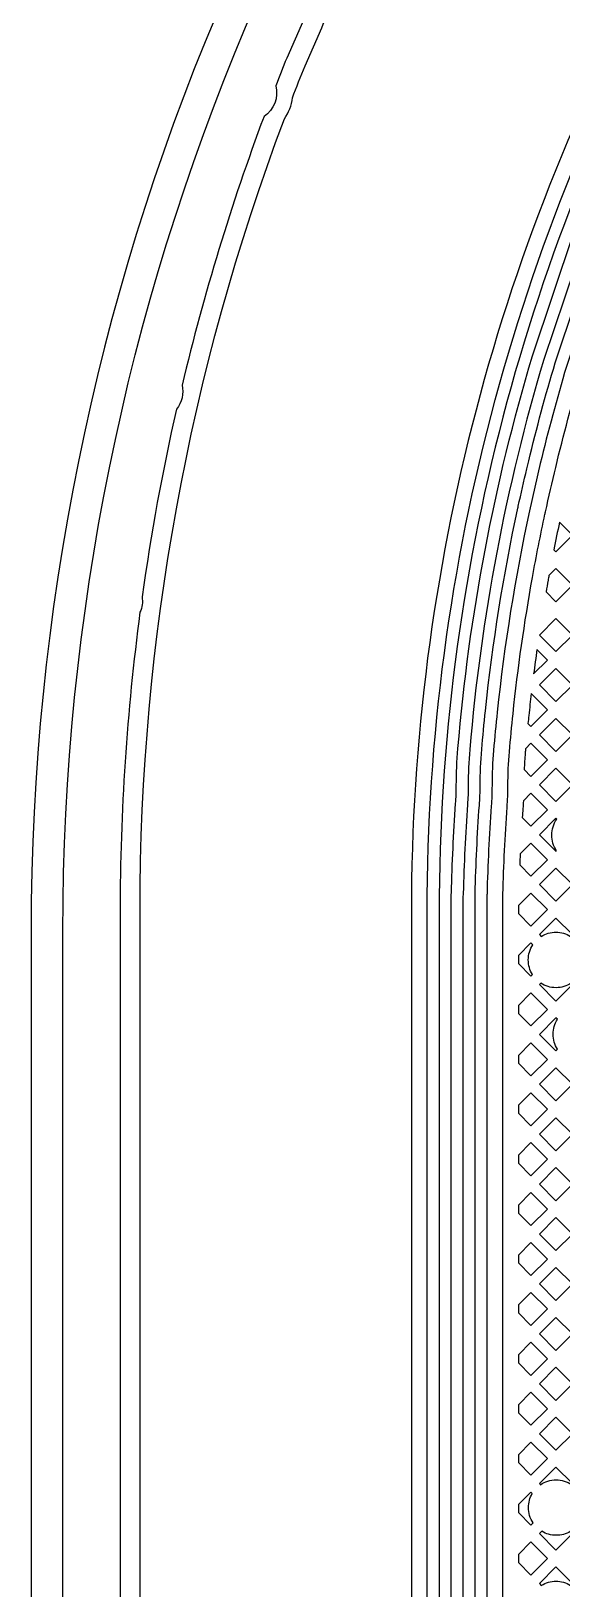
# Model space of a CAD drawing. Extents: x 726 to 4465, y 139 to 737.
# Drawn here: x 3897.15 to 3900.55, y 359.34 to 369.32 of the extents above; entities that cross this region are included whole.
import ezdxf

# ---------------------------------------------------------------- set-up
doc = ezdxf.new("R2010")
doc.units = 0
for name, color, linetype in [('bak_bak_ttr1-bcq6716', 11, 'Continuous'), ('bak_outline', 11, 'Continuous'), ('quyukuang', 9, 'Continuous')]:
    doc.layers.add(name, color=color, linetype=linetype)

msp = doc.modelspace()

# ---------------------------------------------------------------- linework, layer by layer
at = {"layer": 'bak_bak_ttr1-bcq6716'}
for points in [[(3897.3549, 342.0197), (3897.3549, 363.5511, -0.202307), (3901.8566, 374.2211, 0.202316), (3902.3714, 375.4413), (3902.3714, 380.9412, 0.202311), (3901.8566, 382.1614, -0.202307), (3897.3549, 392.8314), (3897.3549, 423.8397, -0.414216), (3898.1515, 424.6363), (3909.7514, 424.6363, -0.414216), (3910.5479, 423.8397), (3910.5479, 393.2462, 0.196007), (3911.3186, 391.3562, -0.196002), (3915.5644, 380.9414), (3915.5644, 375.4411, -0.196002), (3911.3186, 365.0263, 0.196006), (3910.5479, 363.1363), (3910.5479, 342.0197, -0.414217), (3909.7514, 341.2232), (3898.1515, 341.2232, -0.414217)], [(3900.4526, 365.7245), (3900.516, 365.6611), (3900.622, 365.7671), (3900.516, 365.8731), (3900.4711, 365.8282, 0.000716), (3900.4656, 365.7983), (3900.4656, 365.7981, 0.001594)], [(3900.3122, 364.5859), (3900.3561, 364.5421), (3900.4621, 364.6481), (3900.3562, 364.754), (3900.3216, 364.7193, 0.000666), (3900.3192, 364.6919), (3900.3192, 364.6917, 0.010419)], [(3900.3005, 364.2782), (3900.3562, 364.2224), (3900.4621, 364.3283), (3900.3561, 364.4343), (3900.3073, 364.3856, -0.005737), (3900.3045, 364.3374), (3900.3045, 364.3372, 0.001229)], [(3900.4101, 364.1685), (3900.516, 364.0627), (3900.5196, 364.0663, -0.149944), (3900.489, 364.166, -0.1552), (3900.5217, 364.2687), (3900.516, 364.2744)], [(3900.2841, 363.9747), (3900.3561, 363.9028), (3900.4621, 364.0088), (3900.3562, 364.1147), (3900.2873, 364.0457, 0.00146)], [(3900.4098, 363.5292), (3900.4219, 363.5171, -0.141509), (3900.5167, 363.5445, -0.139658), (3900.6104, 363.5178), (3900.6218, 363.5292), (3900.5158, 363.6352)], [(3900.2754, 363.3441), (3900.3561, 363.2634), (3900.3656, 363.273, -0.139662), (3900.3389, 363.3667, -0.145205), (3900.3677, 363.4636), (3900.3559, 363.4753), (3900.2754, 363.3948)], [(3900.4099, 363.2096), (3900.516, 363.1036), (3900.6218, 363.2094), (3900.6137, 363.2176, -0.1452), (3900.5167, 363.1889, -0.147043), (3900.4187, 363.2183)], [(3900.4099, 362.8898), (3900.516, 362.7838), (3900.5265, 362.7943, -0.145469), (3900.4977, 362.8914, -0.142032), (3900.5252, 362.9865), (3900.516, 362.9958)], [(3900.4099, 360.0125), (3900.4168, 360.0056, -0.152049), (3900.5177, 360.037, -0.148355), (3900.6165, 360.007), (3900.622, 360.0125), (3900.516, 360.1185)], [(3900.2754, 359.8272), (3900.3561, 359.7466), (3900.3699, 359.7604, -0.14836), (3900.3399, 359.8592, -0.134621), (3900.3648, 359.9499), (3900.3561, 359.9586), (3900.2754, 359.8779)], [(3900.4099, 359.6927), (3900.5158, 359.5868), (3900.6218, 359.6928), (3900.6084, 359.7062, -0.134633), (3900.5177, 359.6814, -0.138333), (3900.4248, 359.7076)], [(3900.4099, 359.3731), (3900.4225, 359.3606, -0.139662), (3900.5162, 359.3872, -0.139127), (3900.6096, 359.3608), (3900.6218, 359.373), (3900.5158, 359.479)]]:
    msp.add_lwpolyline(points, format="xyb", close=True, dxfattribs=at)
for points in [[(3899.8434, 345.7503), (3899.8441, 363.7797, -0.049844), (3899.8449, 363.7872, 0.051152), (3899.8457, 363.7949, -0.011117), (3899.8732, 364.3678, 0.017217), (3899.8774, 364.4839, -0.020317), (3899.8877, 364.7204, -0.051748), (3900.3659, 367.2367), (3900.6312, 368.0252, -0.018379), (3900.982, 368.8667, -0.020399), (3901.4424, 369.7678, -0.024616), (3901.4851, 369.8351), (3902.5338, 371.3303, -0.01577), (3902.6592, 371.4979), (3902.8537, 371.7409, -0.032279), (3903.5431, 372.5137), (3903.5931, 372.5627, 0.202286), (3904.8599, 375.565), (3904.8599, 381.0659, 0.202282), (3903.593, 384.0683, -0.202313), (3899.8434, 392.9561), (3899.8434, 421.3198, 0.146958)], [(3899.9196, 421.3198), (3899.9196, 392.9561, 0.2023), (3903.6462, 384.1229, -0.202281), (3904.9361, 381.0659), (3904.9361, 375.565, -0.202286), (3903.6463, 372.5082), (3903.5965, 372.4594, 0.032281), (3902.9137, 371.6939), (3902.7188, 371.4503, 0.015771), (3902.5962, 371.2866), (3901.5473, 369.7912, 0.024713), (3901.5085, 369.73, 0.020391), (3901.0512, 368.8347, 0.018365), (3900.7027, 367.999), (3900.4382, 367.2129, 0.051711), (3899.9636, 364.7137, 0.020298), (3899.9536, 364.4836, -0.017245), (3899.9492, 364.3621, 0.011106), (3899.9218, 363.7931, -0.038156), (3899.9203, 363.7758), (3899.9196, 345.7502, -0.056576)], [(3899.7672, 421.2611), (3899.7672, 392.9557, 0.202315), (3903.54, 384.0132, -0.20226), (3904.7837, 381.0656), (3904.7837, 375.5653, -0.202314), (3903.5397, 372.6172, 0.021457), (3902.8055, 371.8376, 0.024959), (3902.4248, 371.3472, -0.0052), (3902.2669, 371.1268, 0.007644), (3902.0376, 370.8031, -0.01494), (3901.8073, 370.4871, 0.024055), (3901.4688, 369.9669, 0.003753), (3901.3759, 369.805, 0.129026), (3899.7672, 363.675), (3899.7672, 345.7658, -0.070941), (3899.7603, 345.7178), (3899.6374, 345.2987, 0.081102), (3899.615, 345.1615), (3899.615, 342.5557, -0.198919), (3899.4322, 342.1142), (3899.2797, 341.9618, 0.225036), (3899.2265, 341.8142, -0.458544), (3899.0506, 341.61)], [(3899.0734, 341.9642, 0.231708), (3899.226, 342.0158), (3899.3783, 342.1681, 0.198919), (3899.5388, 342.5557), (3899.5388, 345.1615, -0.080752), (3899.565, 345.3223), (3899.6872, 345.7391, 0.070961), (3899.691, 345.7658), (3899.691, 363.675, -0.13283), (3901.4031, 370.0054, -0.024133), (3901.7467, 370.5333, 0.014975), (3901.9749, 370.8464, -0.007646), (3902.2056, 371.172, 0.005203), (3902.3626, 371.3913, -0.024959), (3902.748, 371.8876, -0.021454), (3903.4866, 372.6718, 0.20231), (3904.7075, 375.5653), (3904.7075, 381.0656, 0.202283), (3903.4866, 383.9588, -0.202308), (3899.691, 392.9557), (3899.691, 421.2611, 0.055802)], [(3899.996, 345.744), (3899.9981, 363.7919, -0.011099), (3900.0253, 364.3572, 0.017202), (3900.0301, 364.4836, -0.020533), (3900.0404, 364.7156, -0.005068), (3900.0641, 364.9624, -0.026829), (3900.2719, 366.26, 0.003851), (3900.2748, 366.273, -0.005028), (3900.3293, 366.5129), (3900.3415, 366.5633, -0.013257), (3900.5111, 367.1903), (3900.775, 367.9745, -0.018326), (3901.1205, 368.8032, -0.020239), (3901.5716, 369.6863, -0.02478), (3901.6144, 369.7538), (3902.6621, 371.2476, -0.015721), (3902.7784, 371.4026), (3902.9748, 371.6481, -0.032228), (3903.6502, 372.4049), (3903.6997, 372.4536, 0.025307), (3903.9986, 372.7757, 0.006025), (3904.0542, 372.8437, 0.156853), (3905.006, 375.328)], [(3905.082, 375.3238, -0.188109), (3903.7528, 372.399), (3903.7037, 372.3506, 0.032288), (3903.0336, 371.5997, -0.019581), (3903.0318, 371.5975), (3902.8378, 371.355, 0.01572), (3902.7244, 371.2038), (3901.6766, 369.7099, 0.024821), (3901.6378, 369.6487, 0.038562), (3900.8465, 367.948), (3900.5835, 367.1666, 0.013215), (3900.4156, 366.5454), (3900.3462, 366.2429, 0.026812), (3900.1398, 364.9542, 0.00507), (3900.1163, 364.7089, 0.020513), (3900.1063, 364.4833, -0.017227), (3900.1013, 364.3515, 0.011089), (3900.0743, 363.7901, -0.023737), (3900.0727, 363.7649), (3900.0722, 345.744, -0.056274)], [(3902.6808, 374.8815, -0.19384), (3902.5173, 374.5275, -0.281976), (3902.3863, 374.3958), (3902.3531, 374.3626), (3902.3453, 374.3511, -0.042994), (3902.1129, 374.0822, 0.012484), (3901.6061, 373.5634, -0.511641), (3901.4121, 373.35, 0.021473), (3900.6221, 372.3849, -0.462568), (3900.4618, 372.1664, 0.004429), (3900.3135, 371.9567, 0.021779), (3899.6386, 370.8868, -0.401755), (3899.5182, 370.6723, 0.022697), (3898.9363, 369.4893), (3898.898, 369.3847), (3898.79, 369.1421, 0.003294), (3898.7196, 368.9649, -0.326353), (3898.6445, 368.7691, 0.030987), (3898.1193, 367.0484, -0.234613), (3898.0834, 366.8944, 0.021038), (3897.863, 365.6924, -0.143842), (3897.8494, 365.5931, 0.03311), (3897.7222, 363.6753), (3897.7222, 342.3738, 0.199561)], [(3897.8497, 342.4058), (3897.8497, 363.6753, -0.090349), (3898.775, 368.7543, 0.130846), (3898.8266, 368.8889, -0.003811), (3898.9074, 369.0923), (3899.0161, 369.3367), (3899.0547, 369.4418, -0.022758), (3899.6333, 370.6173, 0.214141), (3899.7456, 370.8175, -0.026222), (3900.5617, 372.0872, 0.26805), (3900.7275, 372.3131, -0.021115), (3901.4972, 373.2541, 0.308378), (3901.7095, 373.4875, -0.012228), (3902.2018, 373.991, 0.043588), (3902.4514, 374.2808), (3902.6338, 374.4642, 0.177286), (3902.8081, 374.8751)], [(3902.279, 371.4497, -0.005083), (3902.1268, 371.2371, 0.012398), (3901.7646, 370.7261, -0.006427), (3901.6661, 370.5958, 0.008955), (3901.6633, 370.5919, 0.024087), (3901.315, 370.0568, 0.003474), (3901.2277, 369.9049, 0.003587), (3901.2206, 369.8922, 0.12902), (3899.5891, 363.675), (3899.5891, 345.7667)], [(3900.1743, 345.7439), (3900.1761, 363.7884, -0.011075), (3900.2032, 364.3446, 0.017199), (3900.2081, 364.4832, -0.020529), (3900.218, 364.7005, -0.005063), (3900.2412, 364.9435, -0.01826), (3900.3656, 365.8164, -0.008538), (3900.4457, 366.2207, -0.013902), (3900.4464, 366.2232, 0.003104), (3900.4491, 366.2356, -0.006078), (3900.5146, 366.5214, -0.01316), (3900.6804, 367.1348, -0.011528), (3900.681, 367.1368), (3900.9429, 367.9146, -0.038504), (3901.7265, 369.5984, -0.025785)], [(3900.3577, 365.0722, 0.002946), (3900.3422, 364.9328), (3900.3422, 364.9324, 0.001125), (3900.3368, 364.8811)]]:
    msp.add_lwpolyline(points, format="xyb", dxfattribs=at)
for points in [[(3900.5026, 365.9942), (3900.516, 365.9809), (3900.6219, 366.0868), (3900.5387, 366.1699)], [(3900.3733, 365.1986), (3900.4621, 365.2874), (3900.3944, 365.3551)], [(3900.3368, 364.8811), (3900.3562, 364.8617), (3900.4622, 364.9677), (3900.3577, 365.0722)]]:
    msp.add_lwpolyline(points, dxfattribs=at)
for points in [[(3900.41, 365.4473), (3900.516, 365.3413), (3900.622, 365.4473), (3900.516, 365.5533)], [(3900.4101, 365.1276), (3900.5161, 365.0216), (3900.622, 365.1275), (3900.516, 365.2335)], [(3900.4101, 364.8079), (3900.516, 364.702), (3900.622, 364.808), (3900.5161, 364.9139)], [(3900.41, 364.4882), (3900.516, 364.3822), (3900.622, 364.4882), (3900.516, 364.5942)], [(3900.41, 363.8489), (3900.5158, 363.743), (3900.6218, 363.849), (3900.516, 363.9549)], [(3900.2754, 363.6636), (3900.3559, 363.5831), (3900.462, 363.6891), (3900.3561, 363.795), (3900.2758, 363.7147), (3900.2754, 363.6741)], [(3900.2754, 363.0243), (3900.3561, 362.9437), (3900.4621, 363.0497), (3900.3561, 363.1557), (3900.2754, 363.075)], [(3900.2754, 362.7045), (3900.3561, 362.6239), (3900.4621, 362.7299), (3900.3561, 362.8359), (3900.2754, 362.7553)], [(3900.4099, 362.57), (3900.5158, 362.4641), (3900.6218, 362.5701), (3900.516, 362.676)], [(3900.2754, 362.385), (3900.3561, 362.3043), (3900.462, 362.4102), (3900.3561, 362.5161), (3900.2754, 362.4355)], [(3900.4099, 362.2505), (3900.516, 362.1444), (3900.6218, 362.2503), (3900.5158, 362.3563)], [(3900.2754, 362.0652), (3900.3561, 361.9846), (3900.4621, 362.0906), (3900.3561, 362.1966), (3900.2754, 362.1159)], [(3900.4099, 361.9307), (3900.516, 361.8247), (3900.622, 361.9307), (3900.516, 362.0367)], [(3900.2754, 361.7454), (3900.3561, 361.6648), (3900.4621, 361.7708), (3900.3561, 361.8768), (3900.2754, 361.7961)], [(3900.4099, 361.6109), (3900.5158, 361.505), (3900.6218, 361.611), (3900.516, 361.7169)], [(3900.2754, 361.4259), (3900.3561, 361.3452), (3900.462, 361.4511), (3900.3561, 361.557), (3900.2754, 361.4764)], [(3900.4099, 361.2914), (3900.516, 361.1853), (3900.6218, 361.2912), (3900.5158, 361.3972)], [(3900.2754, 361.1061), (3900.3561, 361.0255), (3900.4621, 361.1315), (3900.3561, 361.2375), (3900.2754, 361.1568)], [(3900.4099, 360.9716), (3900.516, 360.8656), (3900.622, 360.9716), (3900.516, 361.0776)], [(3900.2754, 360.7863), (3900.3561, 360.7057), (3900.4621, 360.8117), (3900.3561, 360.9177), (3900.2754, 360.837)], [(3900.4099, 360.6518), (3900.5158, 360.5459), (3900.6218, 360.6519), (3900.516, 360.7578)], [(3900.2754, 360.4668), (3900.3561, 360.3861), (3900.462, 360.492), (3900.3561, 360.5979), (3900.2754, 360.5173)], [(3900.4099, 360.3323), (3900.516, 360.2262), (3900.6218, 360.3321), (3900.5158, 360.4381)], [(3900.2754, 360.147), (3900.3561, 360.0663), (3900.4621, 360.1724), (3900.3561, 360.2784), (3900.2754, 360.1977)], [(3900.2754, 359.5077), (3900.3561, 359.427), (3900.462, 359.5329), (3900.3561, 359.6388), (3900.2754, 359.5582)]]:
    msp.add_lwpolyline(points, close=True, dxfattribs=at)
for centre, start, end in [((3912.2508, 363.672), 167.9606, 168.8187), ((3912.2515, 363.6762), 171.94058, 172.69637)]:
    msp.add_arc(centre, 11.9754, start, end, dxfattribs=at)
at = {"layer": 'bak_outline'}
msp.add_lwpolyline([(3909.7514, 424.8397), (3898.1515, 424.8397, 0.414215), (3897.1515, 423.8397), (3897.1515, 392.8317, 0.202312), (3901.7146, 382.0156, -0.202309), (3902.168, 380.9412), (3902.168, 375.4413, -0.202309), (3901.7146, 374.3669, 0.202312), (3897.1515, 363.5508), (3897.1515, 342.0197, 0.414215), (3898.1515, 341.0197), (3909.7514, 341.0197, 0.414215), (3910.7514, 342.0197), (3910.7514, 363.1363, -0.196013), (3911.4641, 364.8841, 0.196007), (3915.7679, 375.4413), (3915.7679, 380.9412, 0.196007), (3911.4641, 391.4984, -0.196013), (3910.7514, 393.2462), (3910.7514, 423.8397, 0.414215)], format="xyb", close=True, dxfattribs=at)
at = {"layer": 'quyukuang', "const_width": 0.001}
msp.add_lwpolyline([(3897.9583, 367.0577), (3897.9583, 372.8102), (3906.8485, 372.8102), (3906.8485, 367.0577)], close=True, dxfattribs=at)

doc.saveas('drawing.dxf')
